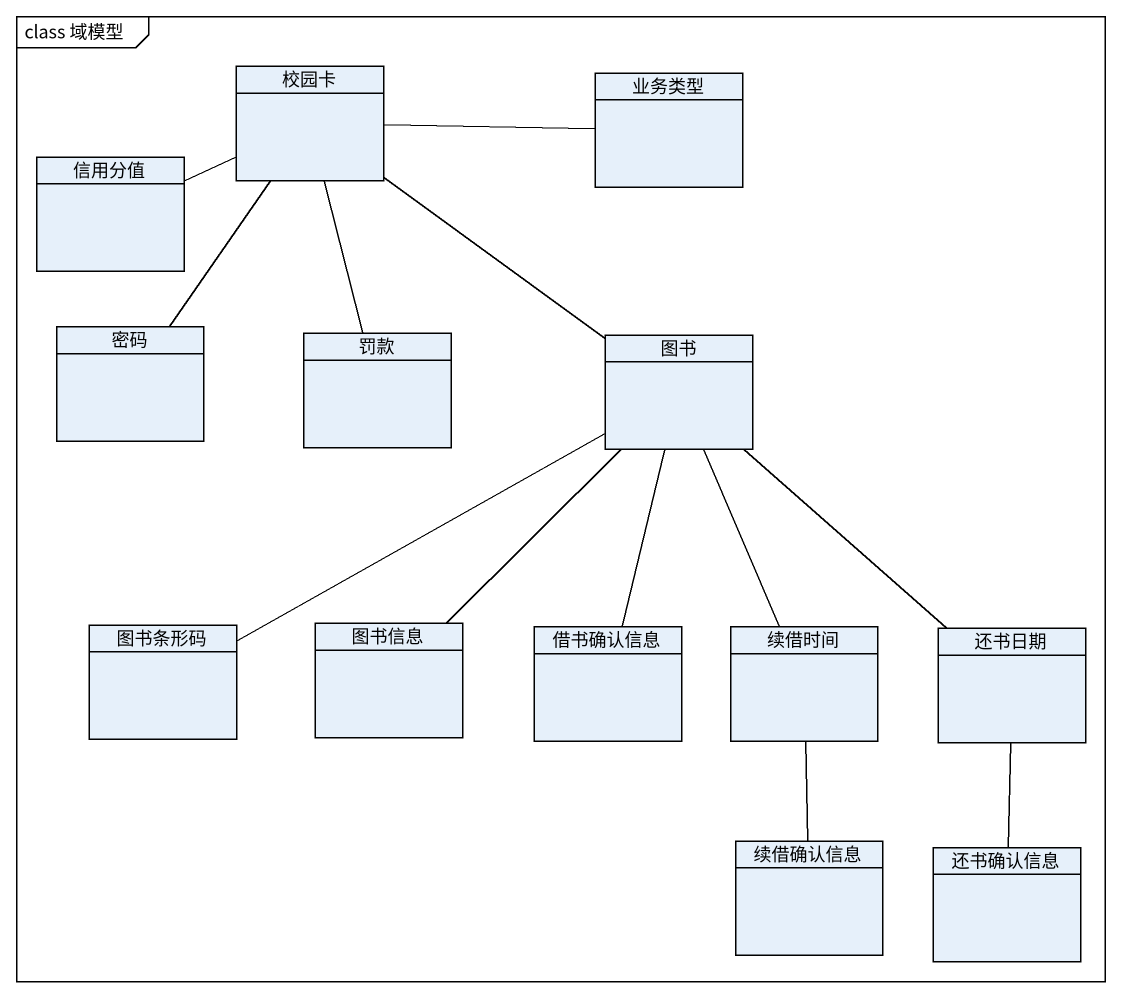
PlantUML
@startuml
mainframe class 域模型
hide circle
hide empty members
class 校园卡
class 业务类型
class 信用分值
class 密码
class 罚款
class 图书
class 图书条形码
class 图书信息
class 借书确认信息
class 续借时间
class 还书日期
class 续借确认信息
class 还书确认信息
业务类型 -left- 校园卡
信用分值 -right- 校园卡
密码 -up- 校园卡
罚款 -up- 校园卡
图书 -up- 校园卡
图书条形码 -right- 图书
图书信息 -up- 图书
借书确认信息 -up- 图书
续借时间 -up- 图书
还书日期 -up- 图书
续借确认信息 -up- 续借时间
还书确认信息 -up- 还书日期
@enduml
